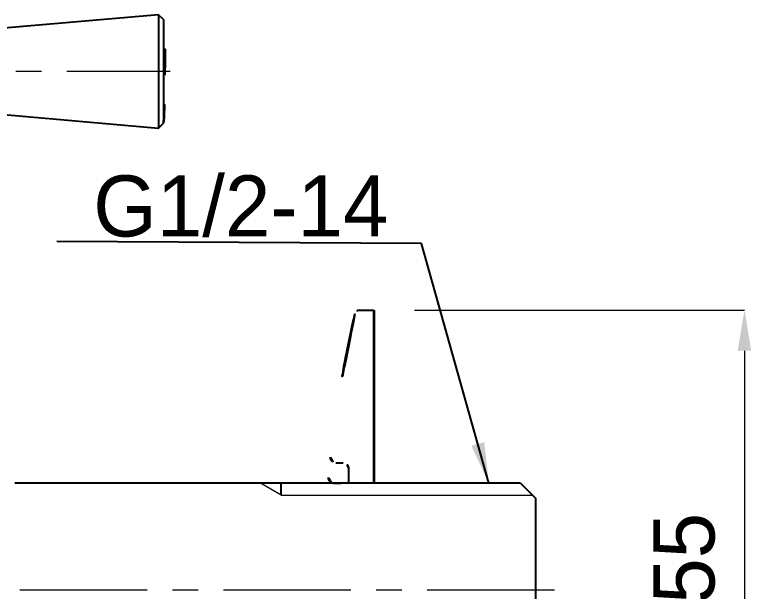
# Model space of a CAD drawing. Extents: x 16296677672 to 16296678106, y -37409616503 to -37409616185.
# Drawn here: x 16296677947 to 16296678019.3, y -37409616387.3 to -37409616330.7 of the extents above; entities that cross this region are included whole.
import ezdxf

# ---------------------------------------------------------------- set-up
doc = ezdxf.new("R2010")
doc.units = 0
doc.header["$LTSCALE"] = 10
doc.header["$MEASUREMENT"] = 0
doc.header["$PDMODE"] = 3
doc.header["$PDSIZE"] = -10
doc.linetypes.add('CENTER', pattern=[2, 1.25, -0.25, 0.25, -0.25])
doc.layers.get('0').update_dxf_attribs({"linetype": 'CONTINUOUS'})
doc.layers.get('DEFPOINTS').update_dxf_attribs({"linetype": 'CONTINUOUS'})
doc.layers.add('DIM & TEXT', color=4, linetype='CONTINUOUS', lineweight=9)
doc.layers.add('HIDDEN THIN', color=40, linetype='CONTINUOUS', lineweight=9)
doc.layers.add('DWG', color=7, linetype='CONTINUOUS')
doc.styles.add('Daelim Dimension', font='')
doc.styles.get("Standard").update_dxf_attribs({"font": 'SYMBOL'})
doc.styles.get('Daelim Dimension').set_extended_font_data('나눔고딕')
doc.dimstyles.new('A3', dxfattribs={"dimtxt": 3, "dimasz": 4, "dimexe": 1.25, "dimexo": 0.3, "dimtad": 1, "dimdec": 4, "dimdsep": 46, "dimtxsty": 'Standard', "dimcen": 0, "dimclrd": 5, "dimclre": 5, "dimclrt": 7, "dimadec": 4, "dimazin": 2, "dimtfac": 1, "dimtdec": 4, "dimtmove": 0, "dimatfit": 3, "dimfxl": 1.25, "dimarcsym": 0})
doc.dimstyles.new('DEFAULT', dxfattribs={"dimscale": 2, "dimtxt": 2, "dimasz": 2, "dimexe": 0, "dimexo": 2, "dimgap": 1, "dimtad": 1, "dimdec": 1, "dimzin": 9, "dimdsep": 46, "dimtxsty": 'Daelim Dimension', "dimcen": 0.5, "dimclrd": 252, "dimclre": 252, "dimclrt": 3, "dimadec": 1, "dimazin": 0, "dimtfac": 1, "dimtdec": 1, "dimtix": 1, "dimtmove": 0, "dimatfit": 3, "dimfxl": 1, "dimtolj": 1, "dimtzin": 1, "dimlwd": 9, "dimlwe": 9, "dimarcsym": 0})

# ---------------------------------------------------------------- blocks, each defined once
blk = doc.blocks.new('*D98')
at = {"color": 5, "lineweight": 9, "ltscale": 0.5, "transparency": 16777216}
for p, q in [((16296677986.26055, -37409616359.718193), (16296678018.674061, -37409616359.718193)), ((16296678018.674061, -37409616363.718193), (16296678018.674061, -37409616410.718193)), ((16296677986.26055, -37409616414.718193), (16296678018.674061, -37409616414.718193))]:
    blk.add_line(p, q, dxfattribs=at)
at = {"color": 5, "ltscale": 0.5, "transparency": 16777216}
for points in [[(16296678018.007389, -37409616363.718193), (16296678019.340731, -37409616363.718193), (16296678018.674061, -37409616359.718193)], [(16296678018.007389, -37409616410.718193), (16296678019.340731, -37409616410.718193), (16296678018.674061, -37409616414.718193)]]:
    blk.add_solid(points, dxfattribs=at)
at = {"layer": 'DEFPOINTS', "color": 0, "ltscale": 0.5, "transparency": 16777216}
for p in [(16296677982.26055, -37409616359.718193), (16296677982.26055, -37409616414.718193), (16296678018.674061, -37409616414.718193)]:
    blk.add_point(p, dxfattribs=at)
at = {"color": 7, "ltscale": 0.5, "transparency": 16777216, "insert": (16296678012.841431, -37409616387.218193), "char_height": 6, "attachment_point": 5, "rotation": 90, "style": 'Daelim Dimension'}
blk.add_mtext('\\A1;%%C55', dxfattribs=at)

msp = doc.modelspace()

# ---------------------------------------------------------------- linework, layer by layer
at = {"color": 0, "lineweight": 35}
msp.add_line((16296677982.26054, -37409616359.71817), (16296677982.26054, -37409616376.71817), dxfattribs=at)
at = {"layer": 'DIM & TEXT', "color": 1, "linetype": 'CENTER'}
for p, q in [((16296677892.119711, -37409616336.243134), (16296677962.27494, -37409616336.243134)), ((16296678000.009661, -37409616387.21817), (16296677903.68092, -37409616387.21817))]:
    msp.add_line(p, q, dxfattribs=at)
at = {"layer": 'DWG', "color": 0}
for p, q in [((16296677961.123911, -37409616330.700951), (16296677939.339149, -37409616332.585777)), ((16296677961.628679, -37409616331.184898), (16296677961.123911, -37409616330.700951)), ((16296677961.123911, -37409616330.700951), (16296677961.123911, -37409616336.265808)), ((16296677961.628679, -37409616331.184898), (16296677961.628679, -37409616336.265808)), ((16296677961.790039, -37409616336.627548), (16296677961.790039, -37409616335.904068)), ((16296677961.123911, -37409616336.265808), (16296677961.123911, -37409616341.830673)), ((16296677961.628679, -37409616336.265808), (16296677961.628679, -37409616341.346718)), ((16296677939.29405, -37409616339.94194), (16296677961.123911, -37409616341.830673)), ((16296677961.123911, -37409616341.830673), (16296677961.628679, -37409616341.346718)), ((16296677980.896629, -37409616359.71817), (16296677982.26054, -37409616359.71817)), ((16296677978.527149, -37409616374.71817), (16296677979.27013, -37409616374.71817)), ((16296677978.527149, -37409616374.71817), (16296677979.27013, -37409616374.71817)), ((16296677979.77013, -37409616375.21817), (16296677979.77013, -37409616376.71817)), ((16296677979.77013, -37409616375.21817), (16296677979.77013, -37409616376.71817)), ((16296677971.1297, -37409616376.71817), (16296677947.015329, -37409616376.71817)), ((16296677996.681299, -37409616376.71817), (16296677971.1297, -37409616376.718178)), ((16296677973.181299, -37409616377.902672), (16296677973.181299, -37409616376.71817)), ((16296677978.31756, -37409616376.71817), (16296677979.060539, -37409616376.71817)), ((16296677996.681299, -37409616376.71817), (16296677998.181299, -37409616378.21817)), ((16296677998.181299, -37409616396.21817), (16296677998.181299, -37409616378.21817)), ((16296677998.181299, -37409616396.21817), (16296677998.181299, -37409616378.21817))]:
    msp.add_line(p, q, dxfattribs=at)
for centre, radius, start, end in [((16296677892.70204, -37409616335.904068), 69.088, 0, 3.91669709), ((16296677892.70204, -37409616336.627548), 69.088, 356.08330291, 0), ((16296677980.896629, -37409616360.21817), 0.5, 90, 165.45973063), ((16296678106.62323, -37409616388.693771), 129.410714, 167.23150767, 174.44351016), ((16296677978.527149, -37409616374.21817), 0.5, 173.66441834, 270), ((16296677978.527149, -37409616374.21817), 0.5, 173.66441834, 270), ((16296677979.27013, -37409616375.21817), 0.5, 0, 90), ((16296677979.27013, -37409616375.21817), 0.5, 0, 90), ((16296677978.31756, -37409616376.21817), 0.5, 173.66441834, 270)]:
    msp.add_arc(centre, radius, start, end, dxfattribs=at)
at = {"layer": 'HIDDEN THIN', "color": 0}
for q in [(16296677971.12969, -37409616376.71817), (16296677997.865801, -37409616377.902672)]:
    msp.add_line((16296677973.181299, -37409616377.902672), q, dxfattribs=at)

# ---------------------------------------------------------------- texts
at = {"ltscale": 0.5, "insert": (16296677969.213249, -37409616349.529617), "char_height": 6, "attachment_point": 5, "style": 'Daelim Dimension'}
msp.add_mtext('G1/2-14', dxfattribs=at)

# ---------------------------------------------------------------- dimensions: what is measured, and where the dimension line sits
at = {"ltscale": 0.5}
dim = msp.add_linear_dim(base=(16296678018.674061, -37409616414.718193), p1=(16296677982.26054, -37409616359.71817), p2=(16296677982.26054, -37409616414.71817), angle=90, text='%%C<>', dimstyle='DEFAULT', override={"dimtxt": 3, "dimclrd": 5, "dimclre": 5, "dimclrt": 7}, dxfattribs=at)
dim.commit()
dim.dimension.update_dxf_attribs({"geometry": '*D98', "text_midpoint": (16296678018.674049, -37409616387.218193), "dimtype": 160})

# ---------------------------------------------------------------- leaders
at = {"color": 0}
msp.add_leader([(16296677993.569111, -37409616376.71817), (16296677986.940889, -37409616353.159447), (16296677951.14118, -37409616352.963348)], dimstyle='A3', dxfattribs=at)

doc.saveas('drawing.dxf')
